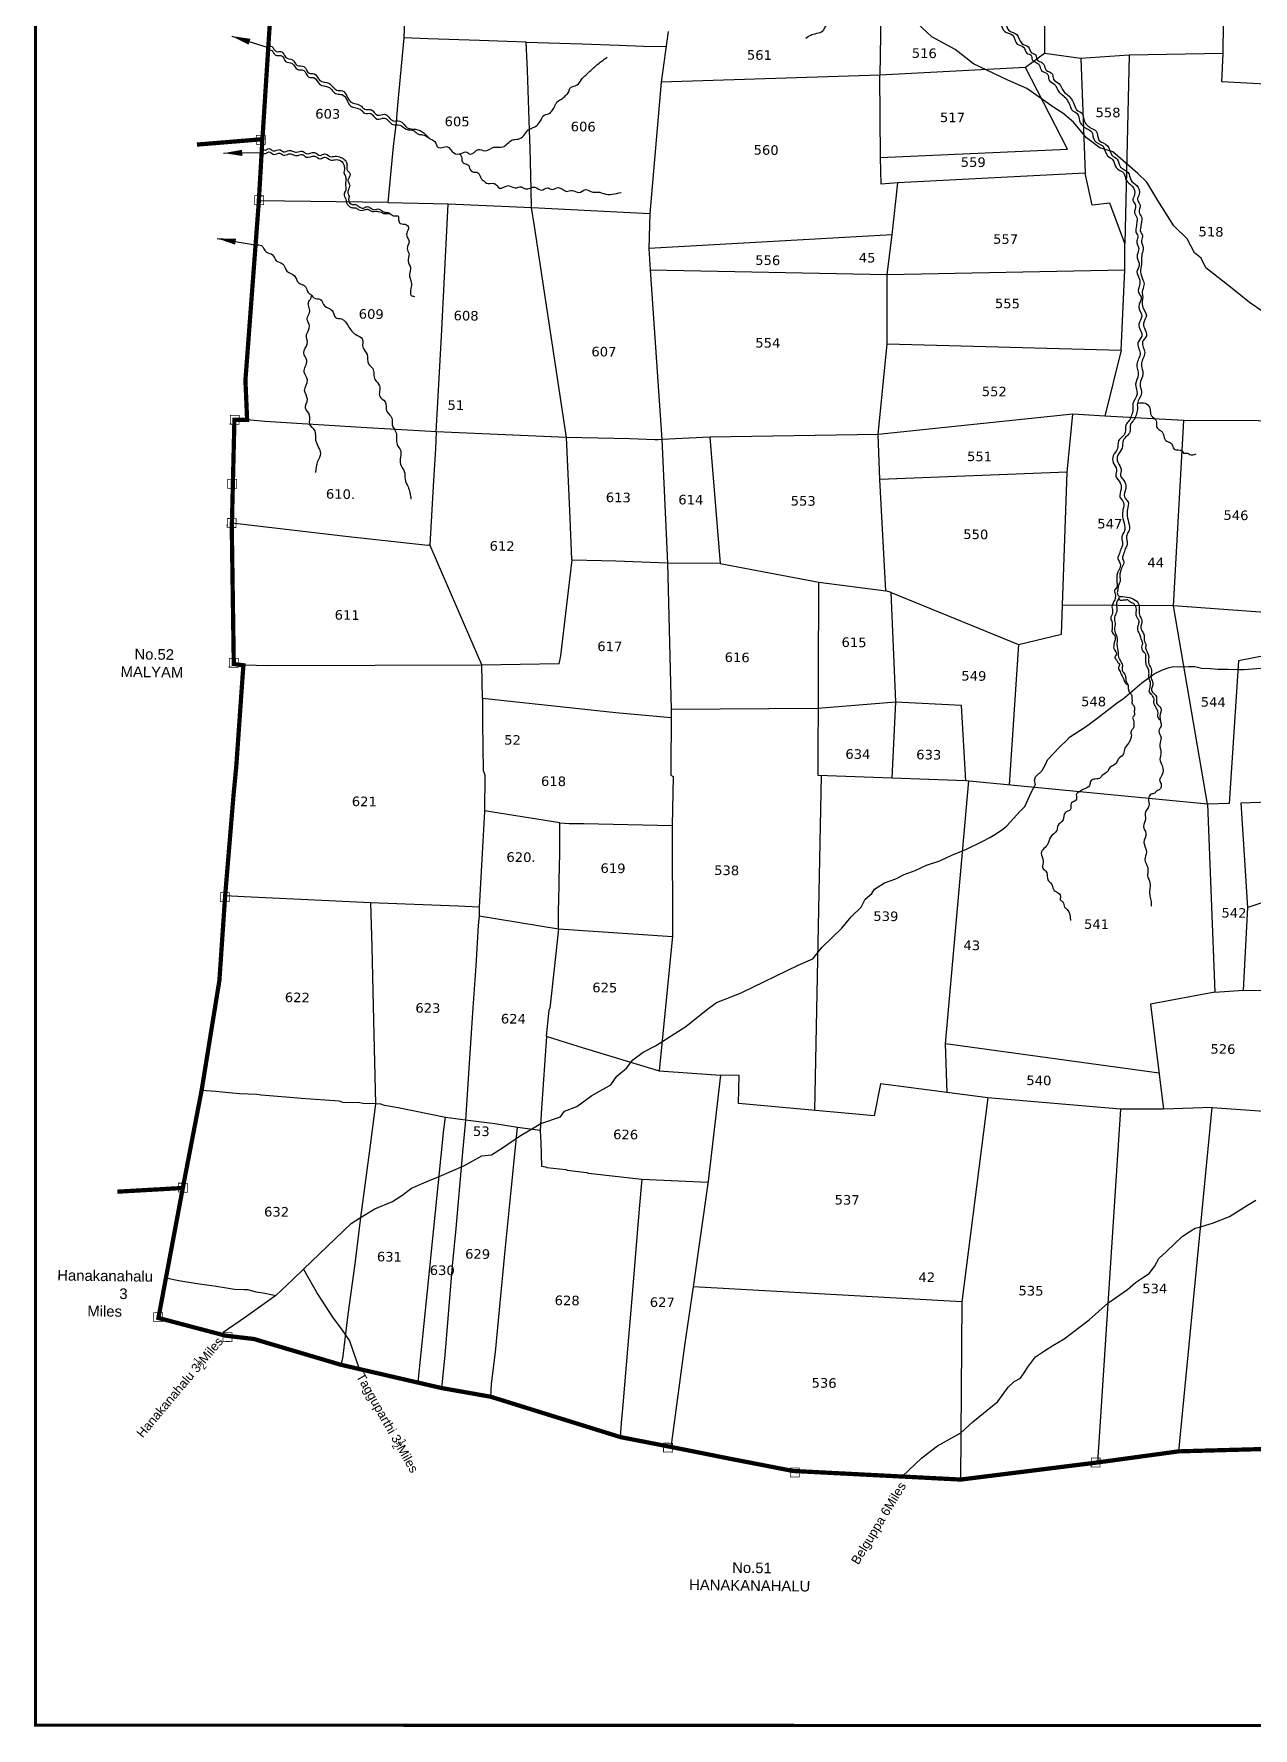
# Model space of a CAD drawing. Header units: inches. Extents: x 734614 to 745725, y 1633794 to 1639309.
# Drawn here: x 734614 to 736909, y 1633794 to 1636983 of the extents above; entities that cross this region are included whole.
import ezdxf
from ezdxf.enums import TextEntityAlignment as Align

# ---------------------------------------------------------------- set-up
doc = ezdxf.new("R2010")
doc.units = ezdxf.units.IN
doc.header["$MEASUREMENT"] = 0
doc.linetypes.add('ACAD_ISO02W100', pattern=[15, 12, -3])
for name, color, linetype in [('PLOT', 7, 'Continuous'), ('PLOT NO', 7, 'Continuous'), ('STRUCTURE', 5, 'Continuous'), ('TANKS-STREAM', 4, 'Continuous'), ('VILLAGE BOUNDRY', 5, 'Continuous'), ('VILLAGE STONES', 240, 'Continuous')]:
    doc.layers.add(name, color=color, linetype=linetype)
doc.styles.get("Standard").update_dxf_attribs({"font": 'verdana_0.ttf'})
doc.dimstyles.get("Standard").update_dxf_attribs({"dimtxt": 0.18, "dimasz": 35, "dimexe": 0.18, "dimexo": 0.0625, "dimgap": 0.09, "dimtad": 0, "dimtih": 1, "dimtoh": 1, "dimdec": 4, "dimzin": 0, "dimdsep": 46, "dimtxsty": 'Standard', "dimcen": 0.09, "dimadec": 0, "dimazin": 0, "dimtfac": 1, "dimtdec": 4, "dimtofl": 0, "dimtmove": 0, "dimatfit": 3, "dimfxl": 0, "dimtolj": 1, "dimtzin": 0, "dimarcsym": 0})

msp = doc.modelspace()

# ---------------------------------------------------------------- linework, layer by layer
at = {"layer": 'PLOT'}
for points in [[(737199.5, 1637369), (737167.3, 1636873.5), (737002.6, 1636884.4), (736850.2, 1636892.6), (736852.7, 1636946), (736675.5, 1636943.2), (736584.5, 1636936.5), (736516.2, 1636945.8), (736480.9, 1636919.5), (736206.4, 1636905.2), (735794.4, 1636892.2)], [(735314.2, 1637077.2), (735310.3, 1636975.4), (735298.4, 1636849), (735295.6, 1636817), (735290.3, 1636771.1), (735279.9, 1636665.4), (735037.2, 1636669)], [(736852.7, 1636946), (736853.9, 1637063.6), (736516.2, 1637050.5), (736516.2, 1636945.8)], [(736208.1, 1637017.3), (736206.4, 1636905.2)], [(735540.5, 1636967.3), (735504.5, 1636968.5), (735452.9, 1636970.5), (735356.2, 1636973.8), (735310.3, 1636975.4)], [(735550.5, 1636655.9), (735549.9, 1636690.7), (735548, 1636767.7), (735546.6, 1636801.6), (735543, 1636914.4), (735540.5, 1636967.3)], [(735540.5, 1636967.3), (735645.8, 1636964.5), (735715.5, 1636961.8), (735761.3, 1636960.1), (735803.7, 1636959.5)], [(735807.6, 1636987.3), (735794.4, 1636892.2), (735773, 1636644.7), (735771.7, 1636579), (735774.1, 1636538.7), (735796.1, 1636219.7), (735806.4, 1635986.9), (735813.6, 1635710.9), (735813.1, 1635587.6), (735817, 1635585.3), (735815.6, 1635492.7), (735816.2, 1635284.4), (735804.8, 1635170.3), (735791, 1635031.2), (735906.6, 1635022.7), (735882.9, 1634823.3), (735854.8, 1634624.4), (735838.5, 1634514.1), (735813.8, 1634331.2), (735812, 1634323.2)], [(736584.5, 1636936.5), (736592.7, 1636721.1)], [(736675.5, 1636943.2), (736667.3, 1636588.5)], [(735905.5, 1635986), (736091.7, 1635950.9), (736217.9, 1635934.4), (736206.1, 1636143.9), (736203.4, 1636228.9), (736220.3, 1636399.5), (736220.1, 1636530.3), (736229.3, 1636604.6), (736240.3, 1636702.6), (736208.9, 1636700), (736207.3, 1636750.1), (736206.4, 1636905.2)], [(736207.3, 1636750.1), (736559.4, 1636766), (736480.9, 1636919.5)], [(737167.3, 1636873.5), (737251.4, 1636872.3), (737595.8, 1636884.4), (737627.6, 1636881.5), (737625.8, 1636618.5), (737623.1, 1636326.8), (737521.7, 1636322.2), (737234.5, 1636311.2), (737232.5, 1636232.6), (737002.9, 1636241), (736919.3, 1636254.6), (736777.9, 1636255.3), (736630.1, 1636263.3), (736569.4, 1636267.3), (736203.4, 1636228.9), (735886.2, 1636224.1), (735796.1, 1636219.7)], [(736660.8, 1636387.9), (736667.9, 1636539.1), (736667.3, 1636588.5), (736639.1, 1636664.3), (736606.3, 1636660.6), (736592.7, 1636721.1), (736240.3, 1636702.6)], [(735279.9, 1636665.4), (735393.9, 1636662.8), (735551.4, 1636655.9), (735773, 1636644.7)], [(735371.2, 1636233.8), (735374.1, 1636289.3), (735381.1, 1636413.7), (735392.2, 1636637.1), (735393.9, 1636662.8)], [(735806.4, 1635986.9), (735709, 1635990.3), (735627.9, 1635992.6), (735626.7, 1635993.8), (735622.5, 1636085.7), (735616.5, 1636223.3), (735556.2, 1636621.2), (735550.5, 1636655.9)], [(736229.3, 1636604.6), (735771.7, 1636579)], [(735774.1, 1636538.7), (736220.1, 1636530.3)], [(736220.1, 1636530.3), (736667.9, 1636539.1)], [(736220.3, 1636399.5), (736660.8, 1636387.9), (736630.1, 1636263.3)], [(736991.6, 1635889.3), (736759.5, 1635906.6), (736550, 1635907.6), (736558.8, 1636157.8), (736569.4, 1636267.3)], [(735371.2, 1636233.8), (735369.6, 1636201.6), (735366, 1636142), (735359.1, 1636021), (735355.1, 1636019.8), (735205.7, 1636036.3), (734986.5, 1636061.8)], [(735796.1, 1636219.7), (735789.3, 1636219), (735783, 1636218.6), (735735.9, 1636220.8), (735616.5, 1636223.3), (735400.1, 1636232.7), (735371.8, 1636233.8), (735229.9, 1636242.2), (735048.7, 1636253.6), (735015.1, 1636256.4)], [(736823.2, 1635532.8), (736759.5, 1635906.6), (736778.4, 1636255.3)], [(737002.9, 1636241), (736991.6, 1635889.3), (736990.5, 1635824), (736881.4, 1635802.7), (736864.2, 1635534.4), (736823.2, 1635532.8), (736837.2, 1635178.8), (736890.8, 1635183), (737203.5, 1635178), (737225, 1635177.4), (737412.1, 1635177.2), (737411.6, 1635388.3), (737222, 1635405.1), (737113.8, 1635410.5), (736899, 1635338.6), (736886.4, 1635535.7), (737115.7, 1635543.6), (737107.7, 1635693.7), (737112, 1635835.5), (737131.5, 1635959.4), (737232.1, 1635966.9), (737238, 1635956.3), (737525, 1635970.2)], [(735886.2, 1636224.1), (735905.5, 1635986), (735806.4, 1635986.9)], [(736558.8, 1636157.8), (736206.1, 1636143.9)], [(735813.6, 1635695.2), (735709.1, 1635705.2), (735458.2, 1635731.6), (735457.1, 1635795), (735359.1, 1636021)], [(735602.9, 1635797.4), (735605.5, 1635812.5), (735627.3, 1635993.2)], [(736823.2, 1635532.8), (736368.3, 1635577.2), (736090.5, 1635587.2), (736091.7, 1635950.9)], [(736229.4, 1635582.2), (736236.5, 1635725.5), (736227.8, 1635931.6), (736217.9, 1635934.4)], [(736227.8, 1635931.6), (736467.2, 1635833.3), (736548.4, 1635852.7), (736550, 1635907.6)], [(736467.2, 1635833.3), (736449.9, 1635569.2)], [(735602.9, 1635797.4), (735456, 1635794.9), (735056.2, 1635793.4), (735008.2, 1635794.4)], [(735458.2, 1635731.6), (735458.3, 1635686.2), (735459.3, 1635596.4), (735462.8, 1635588.5), (735462, 1635519.2), (735458.8, 1635462.9), (735452.1, 1635338.9), (735451.9, 1635323), (735601.2, 1635298.3), (735816.2, 1635283.7)], [(736368.3, 1635577.2), (736360.4, 1635718.5), (736236.5, 1635724.7), (736089.3, 1635713), (735813.6, 1635710.9)], [(736096, 1635587), (736083.4, 1634956.6)], [(736333.4, 1634990), (736330.2, 1635082.1), (736374.2, 1635576.6)], [(735601.2, 1635298.3), (735601.3, 1635340.9), (735602.1, 1635343.9), (735602.6, 1635389.5), (735603.6, 1635440.9), (735603.6, 1635498.1), (735462, 1635520.4)], [(735603.6, 1635498.1), (735621.6, 1635496.9), (735649.3, 1635496.3), (735815.6, 1635492.7)], [(735247.5, 1635347.4), (735249.9, 1635264.3), (735253.3, 1635125.7), (735256.7, 1634968.6), (735232.7, 1634969.3), (735227.6, 1634970.6), (735195.1, 1634971.6), (735189, 1634973.7), (735116.9, 1634978.7), (735095.4, 1634980.9), (735041.7, 1634985.2), (735033.5, 1634986.3), (735001, 1634987.9), (734968.3, 1634990.8), (734956.4, 1634991.8), (734929.4, 1634994)], [(735452.1, 1635338.9), (735412.6, 1635341.2), (735247.5, 1635347.4), (735129.6, 1635352.8), (735009.6, 1635358.7), (734973.8, 1635360.5)], [(736890.8, 1635183), (736899, 1635338.6)], [(735451.9, 1635323), (735450.3, 1635304.3), (735445.9, 1635228.8), (735440.2, 1635149.9), (735433.6, 1635054.9), (735426.4, 1634938.4), (735420, 1634871.3), (735408.2, 1634734.2), (735401.2, 1634664.1), (735392.7, 1634564.8), (735387.2, 1634495.5), (735381.1, 1634433.9)], [(735601.2, 1635298.3), (735592.9, 1635223), (735585.3, 1635148.7), (735583.1, 1635145.2), (735577.9, 1635096.1), (735637.9, 1635077.2), (735791, 1635031.2)], [(736837.2, 1635178.8), (736715.8, 1635156.3), (736740.5, 1634959.1), (736659.5, 1634958.7), (736409.5, 1634979.9), (736207.3, 1635006.7), (736195.4, 1634946.2), (735940.3, 1634969.7), (735941.6, 1635022.1), (735906.6, 1635022.7)], [(735578.5, 1635095.9), (735569.6, 1634960.4), (735566.9, 1634918.6), (735524.3, 1634924.6), (735481.5, 1634931), (735426, 1634938.4), (735388.3, 1634943.2), (735299.3, 1634961.4), (735273.9, 1634965.6), (735266.9, 1634968), (735256.7, 1634968.6), (735247.4, 1634895.7), (735228.7, 1634754.8), (735217.8, 1634667.8), (735204.9, 1634572.1), (735194.4, 1634489.3), (735191.7, 1634477.7)], [(736732.1, 1635026.7), (736330.2, 1635082.1)], [(736409.5, 1634979.9), (736360.5, 1634596.3), (736358.4, 1634261.6)], [(736659.5, 1634958.7), (736616.2, 1634293.8)], [(736769, 1634314.7), (736832.3, 1634961.7), (736740.5, 1634959.1)], [(736832.3, 1634961.7), (736983.6, 1634951.1), (737071.4, 1634933.9), (737134, 1634920.6), (737132.2, 1634885.3), (737099.6, 1634327.7)], [(735337.1, 1634445.2), (735353.9, 1634610.8), (735385.4, 1634920.5), (735388.3, 1634943.2)], [(735473.7, 1634417.5), (735475.3, 1634442), (735482.5, 1634501.1), (735490.1, 1634581), (735500.7, 1634692.6), (735511.3, 1634799.2), (735524.3, 1634924.6)], [(735566.9, 1634918.6), (735567.9, 1634895.9), (735569.3, 1634851.6), (735577.1, 1634850.5), (735579.4, 1634849.1), (735615.3, 1634845.4), (735617.8, 1634844), (735654.3, 1634839.9), (735657.6, 1634838.5), (735758, 1634827), (735882.6, 1634821.6)], [(735758, 1634827), (735753.2, 1634771.4), (735745.9, 1634679.5), (735739.4, 1634602.6), (735731, 1634508), (735723.2, 1634408.9), (735719.5, 1634368.7), (735717.7, 1634341.6)], [(736360.5, 1634596.3), (735854.8, 1634624.4)]]:
    msp.add_lwpolyline(points, dxfattribs=at)
at = {"layer": 'PLOT NO', "color": 6}
for points in [[(736928, 1636459.7), (736902.1, 1636477.5), (736869.8, 1636504), (736819.8, 1636542.7), (736811.3, 1636560.5), (736798.9, 1636571), (736785, 1636597.3), (736760.1, 1636621.9), (736730, 1636669.6), (736708.8, 1636703.7), (736691.9, 1636720.1), (736645.2, 1636760.9), (736620.8, 1636768.6), (736595.5, 1636787.6), (736571, 1636817), (736550.7, 1636833.5), (736535.7, 1636843.4), (736483.4, 1636880.2), (736447.5, 1636896.1), (736382.5, 1636926.3), (736348.4, 1636953.4), (736304.5, 1636977.5), (736259.1, 1637019.2)], [(735211.2, 1634743.8), (735228.7, 1634754.8), (735255.3, 1634771.5), (735288.8, 1634785.1), (735306.1, 1634796.6), (735324.8, 1634810), (735356.8, 1634823.8), (735376.5, 1634832.2), (735423, 1634852.3), (735457.1, 1634871.3), (735475.4, 1634872.7), (735495.6, 1634886.1), (735528.1, 1634908.1), (735567.8, 1634931.7), (735604.9, 1634944.2), (735612.8, 1634954.9), (735635.9, 1634963.8), (735664.2, 1634984.7), (735685.3, 1634996.7), (735700.1, 1635004.8), (735711.1, 1635021.2), (735729.4, 1635036.1), (735741.3, 1635051.6), (735761, 1635066), (735783.7, 1635077.9), (735841, 1635114.6), (735879.5, 1635145.2), (735898.7, 1635159.8), (735926.4, 1635170.2), (735946.5, 1635178.6), (736052.5, 1635229.6), (736080.3, 1635241.9), (736097.6, 1635263.6), (736134.7, 1635299.5), (736152.3, 1635320.9), (736170.9, 1635338.8), (736179, 1635354.3), (736191, 1635364.7), (736196, 1635372.7), (736214.9, 1635384.6), (736236.6, 1635392.7), (736251.9, 1635400.9), (736272.8, 1635408.4), (736294.3, 1635418.2), (736319.1, 1635426.5), (736341.9, 1635437), (736369.7, 1635448), (736400.4, 1635463.4), (736413.7, 1635470.5), (736425.7, 1635477.6), (736438, 1635485.8), (736445.4, 1635492.2), (736451.5, 1635499.4), (736470.4, 1635519.7), (736479.2, 1635528.5), (736491.7, 1635555.9), (736499.2, 1635569.9), (736497.7, 1635577.8), (736499.4, 1635584.5), (736511.8, 1635596.2), (736518.1, 1635607.5), (736522.3, 1635616.6), (736544, 1635639.6), (736558.2, 1635653.7), (736563.7, 1635658.8), (736593.3, 1635678.8), (736614.9, 1635694.5), (736654, 1635724.2), (736664.3, 1635731.4), (736699.7, 1635761.7), (736723, 1635778.1), (736738.5, 1635785.8), (736751, 1635790.5), (736759.7, 1635792), (736769.7, 1635791.8), (736788.4, 1635792.1), (736799.7, 1635792), (736811.9, 1635789.1), (736828.9, 1635788.1), (736842.9, 1635786.8), (736861.9, 1635787.1), (736879.7, 1635786.6), (736891.9, 1635786.5), (736932.5, 1635789.7)], [(736248.2, 1634267.3), (736285.3, 1634302.8), (736314.8, 1634325.3), (736359, 1634349.8), (736381.6, 1634370.4), (736428.7, 1634408.7), (736447.9, 1634435.6), (736459.2, 1634445.9), (736471.1, 1634452.6), (736479.6, 1634464.4), (736484.6, 1634472.6), (736499.5, 1634492.6), (736516.3, 1634504.2), (736531.8, 1634513.8), (736553.5, 1634526.7), (736600.7, 1634562.2), (736635.7, 1634593.5), (736672.6, 1634619.4), (736688, 1634632.3), (736703, 1634642.3), (736713.3, 1634649.3), (736723.2, 1634662.9), (736731.7, 1634677.8), (736745.9, 1634691.1), (736775.7, 1634719.1), (736791.8, 1634729.6), (736800.2, 1634735), (736808.3, 1634736.8), (736819.8, 1634740.4), (736832.4, 1634744.2), (736864.5, 1634756.9), (736898.8, 1634778.1), (736914.1, 1634787.6)], [(735068.9, 1634608.1), (735101, 1634638.3), (735121.4, 1634657.6), (735211.2, 1634743.8)], [(734862.2, 1634641.2), (734886.7, 1634636.2), (734909.2, 1634632.8), (734929.7, 1634629.7), (734952.8, 1634626.2), (734976.1, 1634622.7), (734991.4, 1634619.7), (735008.8, 1634619.4), (735016.5, 1634619.3), (735031.2, 1634615), (735045.4, 1634612.8), (735063.8, 1634609.1), (735068.9, 1634608.1), (735011.8, 1634567.4), (734969.8, 1634538.4)], [(735121.4, 1634657.6), (735148.3, 1634609.8), (735175.9, 1634567.1), (735193.8, 1634542.6), (735207.9, 1634522.8), (735225.8, 1634469.8)]]:
    msp.add_lwpolyline(points, dxfattribs=at)
at = {"layer": 'STRUCTURE', "color": 5, "const_width": 5.82}
msp.add_lwpolyline([(734616.5, 1639305.7), (745691.2, 1639305.7), (745691.2, 1633796.6), (734616.5, 1633799.2)], close=True, dxfattribs=at)
at = {"layer": 'TANKS-STREAM'}
for points in [[(735480.7, 1638777.2), (735488.8, 1638781.8), (735500.2, 1638775.4), (735510.1, 1638780.2), (735523.6, 1638774.2), (735537.2, 1638778.3), (735552.3, 1638771.3), (735576.8, 1638777.2), (735591.3, 1638770.4), (735610, 1638774.5), (735632.9, 1638765.5), (735647, 1638769.4), (735663.5, 1638762.4), (735679.8, 1638763.8), (735695.6, 1638758.2), (735710.4, 1638760.5), (735735.3, 1638752.3), (735751.2, 1638752.3), (735768.7, 1638745.1), (735783.4, 1638746), (735802.2, 1638737.3), (735818.6, 1638738.2), (735839.4, 1638727.8), (735859.5, 1638728.6), (735871.3, 1638720.2), (735895.4, 1638717.7), (735906.6, 1638708.6), (735927.4, 1638708.7), (735945.9, 1638698.4), (735968, 1638701.2), (735989.6, 1638690.1), (736015.9, 1638690.5), (736028.9, 1638681.7), (736049.8, 1638685.8), (736074, 1638676), (736090.3, 1638679.9), (736111.8, 1638671), (736126.9, 1638678.3), (736151, 1638674.6), (736163.6, 1638682.3), (736174.2, 1638683.2), (736185.8, 1638679), (736209.5, 1638685), (736232.2, 1638681.3), (736248.7, 1638687.9), (736269.3, 1638685), (736273.6, 1638684.4), (736299.5, 1638691.2), (736318.2, 1638687.2), (736339.3, 1638690.2), (736360.2, 1638682.7), (736370.7, 1638685), (736386.4, 1638674.3), (736402.6, 1638673.6), (736420.2, 1638662.7), (736444.1, 1638660.5), (736462.5, 1638650.9), (736478.1, 1638652), (736488.7, 1638644.7), (736507.2, 1638644), (736519.3, 1638640.9), (736530.2, 1638641.5), (736541.9, 1638636.1), (736570, 1638637.9), (736584.2, 1638630.9), (736603.3, 1638633.5), (736617.6, 1638627.8), (736647.9, 1638631.2), (736659.4, 1638626.8), (736673.3, 1638632.7), (736685, 1638629.3), (736706.2, 1638636.4), (736725, 1638631.2), (736734.8, 1638634.6), (736752, 1638631), (736763.9, 1638623.1), (736778.1, 1638619.6), (736785.8, 1638612.9), (736795.4, 1638610.8), (736812.1, 1638600.5), (736828.9, 1638594.9), (736844.9, 1638588.7), (736858.1, 1638590.5), (736870.1, 1638582.9), (736879.4, 1638584.1), (736895.4, 1638577.6), (736904.2, 1638579.3), (736917.7, 1638568.1), (736930.1, 1638565.9), (736938.2, 1638559.7), (736942.3, 1638555.8), (736951.1, 1638557.2), (736962.9, 1638548.6), (736972.3, 1638542.7), (736976.9, 1638543.3), (736988.4, 1638534.8), (736999.3, 1638534.2), (737012.3, 1638527.3), (737022.3, 1638523.2), (737040.6, 1638526.9), (737053, 1638522.1), (737065.8, 1638528.5), (737084.3, 1638527.1), (737100.8, 1638534), (737114.3, 1638531.9), (737130.8, 1638538.3), (737140.9, 1638535.8), (737147.4, 1638534.3), (737160.3, 1638541), (737179.8, 1638538.7), (737195.7, 1638542.4), (737208.7, 1638537.4), (737216.5, 1638538.3), (737229.8, 1638532.3), (737240.9, 1638531.5), (737250.2, 1638526.7), (737258.5, 1638527.9), (737271.6, 1638523.2), (737288.2, 1638521.6), (737299.3, 1638516.3), (737313.6, 1638519.4), (737327.9, 1638512.1), (737348.1, 1638515.7), (737359.8, 1638510.2), (737375.6, 1638512.6), (737390.8, 1638508.2), (737402.9, 1638510.1), (737413.1, 1638504.1), (737426, 1638506.2), (737435.7, 1638499), (737450.9, 1638497.5), (737462.1, 1638488.5), (737476.8, 1638487.8), (737484.9, 1638481.8), (737493.3, 1638480.8), (737504.3, 1638483.6), (737516.6, 1638481.4), (737536.1, 1638480.3), (737546.4, 1638482.2), (737563.6, 1638476.9), (737574.9, 1638481.6), (737591.8, 1638477.8), (737603.1, 1638476.7), (737609.9, 1638477.9), (737623.2, 1638474), (737636.6, 1638475.5), (737646.8, 1638471.7), (737657.1, 1638471.9), (737666.7, 1638467.1), (737692.1, 1638449.8), (737695.9, 1638448.8), (737700.8, 1638440.8), (737711.4, 1638439), (737717.7, 1638431.4), (737725.8, 1638429.4), (737736.1, 1638418.8), (737746.5, 1638417.2), (737756.7, 1638407.9), (737772.6, 1638404.6), (737780.3, 1638394.3), (737793.8, 1638390.3), (737801.6, 1638380.4), (737813, 1638379.3), (737824.5, 1638365.6), (737834.1, 1638363.6), (737844.1, 1638350), (737852.7, 1638347.4), (737864.8, 1638337.2), (737874.9, 1638333.8), (737886.7, 1638325.3), (737901.8, 1638323), (737905.9, 1638318.1), (737918.1, 1638317), (737922.2, 1638312.6), (737932, 1638310.7), (737937.3, 1638303.3), (737949.4, 1638302.8), (737957.5, 1638292.6), (737969.3, 1638291.9), (737979.4, 1638284.8), (737991.5, 1638280), (738000.6, 1638271.7), (738018, 1638268.4), (738026.1, 1638260.3), (738025.8, 1638256.6), (738032.5, 1638252.5), (738035.2, 1638235.5), (738045.3, 1638225.8), (738045.4, 1638215), (738055.8, 1638206.2), (738057.6, 1638192), (738065, 1638181.3), (738071.5, 1638169.3), (738084.1, 1638161), (738089.7, 1638148.4), (738098.9, 1638138.9), (738104.4, 1638121.6), (738110.2, 1638115.5), (738111, 1638101), (738114.6, 1638082.4), (738112.8, 1638071), (738118.2, 1638058.7), (738116, 1638047.2), (738123.6, 1638035.8), (738124.8, 1638022.6), (738134.7, 1638010.3), (738138.7, 1637995.2), (738143.7, 1637992.1), (738148, 1637975.2), (738159.7, 1637961.2), (738164.2, 1637941.8), (738174.9, 1637935.9), (738179.5, 1637920.7), (738190.1, 1637913.5), (738198.5, 1637898.1), (738212.1, 1637893.5), (738224.4, 1637879.5), (738230.3, 1637871.2), (738234.7, 1637865.1), (738235.3, 1637854), (738244.7, 1637839.6), (738245.2, 1637827.5), (738242.2, 1637816.9), (738248.7, 1637803.8), (738244.3, 1637791), (738249.8, 1637769.8), (738246.6, 1637753.2), (738250.2, 1637733.3), (738244.7, 1637713.3), (738248.4, 1637697.8), (738243.7, 1637675.9), (738247.7, 1637662.8), (738246.6, 1637649.7), (738252.5, 1637639.5), (738253.6, 1637628.9), (738262.3, 1637619.6), (738262.8, 1637610.3), (738262.1, 1637601.7), (738269.1, 1637589.5), (738269.8, 1637576.3), (738267.7, 1637569.7), (738277.2, 1637548.9), (738274.4, 1637535.6), (738277.8, 1637522.5), (738267.4, 1637505.2), (738265.5, 1637492.3), (738253.5, 1637479.3), (738248, 1637463), (738236, 1637451.3), (738229.6, 1637435), (738216.8, 1637425.4), (738215, 1637406), (738203.1, 1637393.6), (738201.4, 1637374), (738197.6, 1637365.1), (738199.1, 1637354.6), (738208.2, 1637338.5), (738205.5, 1637321.5), (738214.6, 1637308.8), (738217.3, 1637296.1), (738219.3, 1637284.9), (738228.8, 1637273.4), (738231.6, 1637259.9), (738242.8, 1637239.6), (738241.8, 1637218.6), (738244.1, 1637205.9), (738241.7, 1637195.6), (738238.8, 1637180.2), (738231.9, 1637169.4), (738230.3, 1637148.4), (738218, 1637131.4), (738219.9, 1637114), (738210.6, 1637102.1), (738211, 1637085.2), (738205.5, 1637073.6), (738208.8, 1637059.5), (738198.9, 1637041.7), (738202.7, 1637022.6), (738196.5, 1637011.4), (738200.4, 1636996.8), (738201.6, 1636979.5), (738207.1, 1636967.3), (738204.9, 1636946.1), (738212.6, 1636931), (738211.6, 1636912.2), (738219, 1636897.6), (738220.9, 1636883.6), (738218.3, 1636873.8), (738223.3, 1636860.5)], [(736217.2, 1638013.3), (736216.8, 1638005.6), (736216.4, 1637998.6), (736222.5, 1637989.5), (736221.3, 1637979), (736225.5, 1637964.3), (736222.5, 1637948.8), (736226.8, 1637936.9), (736224.9, 1637911.2), (736228.5, 1637901.3), (736225.1, 1637886.9), (736226.7, 1637872.8), (736227.1, 1637857), (736233.2, 1637839.5), (736231.9, 1637827.4), (736237, 1637817.8), (736237.2, 1637798.1), (736244, 1637788.1), (736242.1, 1637772.9), (736251.9, 1637743.6), (736250.5, 1637727.9), (736258.1, 1637710.8), (736248.3, 1637692.7), (736248, 1637678.2), (736239.9, 1637664.5), (736240, 1637644), (736234.6, 1637633.5), (736236.8, 1637617.2), (736228.2, 1637597), (736231.2, 1637584), (736224.8, 1637568.5), (736226.4, 1637557.2), (736220.9, 1637544.2), (736222.9, 1637531.2), (736217.6, 1637515.6), (736220.6, 1637500.2), (736217.2, 1637486), (736219.8, 1637468.7), (736216.4, 1637453.9), (736219.6, 1637441.2), (736215.6, 1637425.2), (736219, 1637414.1), (736219.1, 1637400.4), (736225.5, 1637390.2), (736223.4, 1637371.8), (736228.4, 1637364.7), (736226.3, 1637346.6), (736227.7, 1637337.2), (736233.3, 1637326.7), (736232.5, 1637310.7), (736240, 1637298.8), (736243.5, 1637275.2), (736254.1, 1637264.6), (736257.4, 1637245.8), (736267.9, 1637233), (736270.5, 1637215.6), (736279.9, 1637200.7), (736281.7, 1637187.3), (736291.6, 1637171), (736293, 1637162.5), (736301.5, 1637153.8), (736306, 1637140), (736317.4, 1637130.5), (736322.7, 1637114.3), (736336.1, 1637102.4), (736341, 1637091.3), (736354.5, 1637084.4), (736362.4, 1637070.2), (736376, 1637064.3), (736382.3, 1637051), (736395, 1637046.3), (736401.3, 1637033.2), (736411.9, 1637026.6), (736417.9, 1637014.5), (736432.4, 1637003.7), (736441.4, 1636987.4), (736455.7, 1636981.1), (736465.2, 1636963.8), (736477.1, 1636957.9), (736483.2, 1636946.6), (736491.2, 1636942.7), (736493.1, 1636934.4), (736500.8, 1636929.1), (736506.5, 1636924.5), (736510.8, 1636914), (736522.4, 1636906.8), (736524.6, 1636896.8), (736534.8, 1636888.4), (736543.8, 1636873.5), (736552, 1636866.6), (736564.9, 1636846.1), (736568.3, 1636839.2), (736578, 1636833), (736582.2, 1636819.6), (736595.6, 1636804.8), (736604.8, 1636799), (736610.3, 1636782.1), (736626.5, 1636771.5), (736635, 1636753.4), (736644.6, 1636746.4), (736651, 1636731.2), (736665.5, 1636720.9), (736670.1, 1636707.4), (736681.6, 1636696.4), (736686, 1636680.4), (736682.7, 1636670.2), (736687.8, 1636659.4), (736685.9, 1636646.3), (736690.7, 1636636.1), (736690.1, 1636627.4), (736688.6, 1636615.8), (736688.1, 1636610.6), (736692.2, 1636602.5), (736690.1, 1636593.2), (736693.7, 1636579.2), (736691.1, 1636567.1), (736690.9, 1636561.2), (736694.8, 1636547.8), (736690.3, 1636535), (736694.7, 1636522.6), (736695.4, 1636510.2), (736693.3, 1636496.4), (736698.1, 1636487.8), (736693.7, 1636469.3), (736699.5, 1636451.6), (736694.1, 1636436.6), (736699.5, 1636413.8), (736692.2, 1636401.8), (736696.4, 1636382.1), (736690.1, 1636360.8), (736693, 1636341.5), (736687.8, 1636323.7), (736690.6, 1636305.6), (736682.8, 1636286.4), (736682.7, 1636275.2), (736680.2, 1636264.6), (736675.2, 1636254.4), (736669.5, 1636246.7), (736668.5, 1636232.8), (736655.9, 1636216.7), (736653.7, 1636202.4), (736645.7, 1636188.9), (736645.8, 1636175.7), (736652, 1636162.5), (736650.9, 1636150.6), (736659, 1636137.8), (736660.6, 1636126), (736658.4, 1636110.7), (736665, 1636100.8), (736664.1, 1636087.6), (736663.4, 1636074.8), (736667.1, 1636057.7), (736667.2, 1636047.9), (736663.1, 1636039.7), (736662.1, 1636033.2), (736663.1, 1636026.4), (736663.3, 1636020.6), (736659.8, 1636012.5), (736656.5, 1636002.2), (736654.5, 1635995.7), (736657.8, 1635988.3), (736658.4, 1635977.2), (736653.4, 1635966.8), (736652.8, 1635963.2), (736652.4, 1635954.5), (736653.2, 1635945.9), (736653.1, 1635942.3), (736648.2, 1635935.7), (736649.3, 1635929.4), (736649.9, 1635924.3), (736647.7, 1635915.7), (736643.6, 1635907.2), (736644.4, 1635896.6), (736642.7, 1635887.6), (736641, 1635882.3), (736643.6, 1635876.2), (736643.5, 1635870.9), (736643.6, 1635863.3), (736643.7, 1635857), (736648.5, 1635850.2), (736647.1, 1635834.2), (736648, 1635823.2), (736651.8, 1635816.8), (736649.4, 1635810.6), (736649, 1635808.3), (736652.2, 1635804.6), (736654.4, 1635799.7), (736657.4, 1635796.2), (736655.7, 1635790.5), (736658.7, 1635782.9), (736660.6, 1635778), (736664.4, 1635771.2), (736667.4, 1635763.3), (736670.2, 1635759.7), (736671.6, 1635759.1), (736673.3, 1635757.4), (736673.9, 1635754.6), (736673.9, 1635750.9), (736675, 1635746.9), (736675.4, 1635745.3), (736677.6, 1635742.8), (736679.5, 1635739.7), (736680.5, 1635737.3), (736680.9, 1635734.7), (736680.7, 1635732.1), (736681.2, 1635726.4), (736680.6, 1635724.8), (736681.9, 1635721.5), (736685.1, 1635716.7), (736686, 1635712.9), (736685.4, 1635706.4), (736685.3, 1635700.1), (736682.2, 1635695.6), (736683.1, 1635692.8), (736684.3, 1635687.8), (736684.5, 1635683.1), (736684.4, 1635678.8), (736683.5, 1635675.6), (736680.9, 1635672.7), (736678.7, 1635668.4), (736679.7, 1635664.6), (736678.7, 1635656.5), (736676.6, 1635650.9), (736672.1, 1635644.7), (736667, 1635635.8), (736664.3, 1635626.2), (736655.3, 1635617.8), (736651.3, 1635610), (736641.4, 1635603.3), (736638, 1635600.1), (736636, 1635595.9), (736624.5, 1635586.2), (736620.1, 1635581.6), (736609, 1635579.9), (736603.1, 1635575.8), (736601.2, 1635568.3), (736588.5, 1635560.5), (736580.9, 1635555.7), (736576.5, 1635552.1), (736576.8, 1635543.8), (736572.9, 1635538.5), (736566.3, 1635534.2), (736565.1, 1635523.2), (736555, 1635516.7), (736551.2, 1635503.5), (736541.3, 1635492.4), (736539.4, 1635483.7), (736527.4, 1635470.6), (736522.9, 1635458.5), (736510.1, 1635440.5), (736514.1, 1635426), (736512.4, 1635414.2), (736520.5, 1635403.8), (736522.5, 1635390.8), (736530.1, 1635381.9), (736534.8, 1635370.3), (736543, 1635365.6), (736546.3, 1635357.5), (736546.1, 1635353), (736550.7, 1635349), (736554.2, 1635339.4), (736558.9, 1635334.9), (736565.2, 1635313.7)], [(736067.2, 1636974.9), (736078, 1636981.6), (736100.9, 1636990.9), (736104.8, 1636998), (736113.5, 1637001.7), (736122.1, 1637010.9), (736133.9, 1637014.1), (736141.3, 1637025), (736152.1, 1637029.9), (736157.9, 1637043.5), (736165.9, 1637051.2), (736167.3, 1637062), (736177.2, 1637070.4), (736180.6, 1637081.3), (736188.1, 1637086.5), (736191, 1637092.7), (736199, 1637094.8), (736202.2, 1637100), (736211.4, 1637102.8), (736217.6, 1637112.8), (736230.5, 1637117.5), (736235.1, 1637128.4), (736249.3, 1637134.7), (736253.4, 1637145.7), (736263.3, 1637154.8), (736264.2, 1637165), (736274.4, 1637172.6), (736273.5, 1637181.5), (736281.5, 1637188.2)], [(735057.1, 1636959.8), (735062, 1636959.2), (735065.9, 1636953.5), (735071.2, 1636949.5), (735076.9, 1636949.8), (735082.9, 1636947), (735087.9, 1636938.5), (735100.5, 1636934.3), (735109.6, 1636923.6), (735122.1, 1636921.4), (735131.9, 1636909), (735141.1, 1636908.1), (735152.2, 1636895.3), (735169, 1636890.1), (735184.2, 1636877.2), (735194.5, 1636875.9), (735210, 1636855.1), (735230.3, 1636846.8), (735236.4, 1636841.2), (735248.2, 1636840.4), (735260.3, 1636829.8), (735274, 1636831.8), (735290.2, 1636819.4), (735302.8, 1636818.8), (735316.7, 1636806), (735331.9, 1636803.6), (735348.4, 1636795.9), (735358.6, 1636786.2), (735360.3, 1636784.8)], [(735056.7, 1636952.5), (735061.7, 1636951.9), (735065.5, 1636946.2), (735070.8, 1636942.2), (735076.5, 1636942.5), (735082.5, 1636939.7), (735087.5, 1636931.2), (735100.1, 1636927), (735109.2, 1636916.3), (735121.7, 1636914.1), (735131.5, 1636901.6), (735140.7, 1636900.8), (735151.9, 1636888), (735168.6, 1636882.8), (735183.8, 1636869.9), (735194.1, 1636868.6), (735209.7, 1636847.8), (735229.9, 1636839.4), (735236, 1636833.9), (735247.8, 1636833.1), (735259.9, 1636822.5), (735273.6, 1636824.5), (735289.8, 1636812.1), (735302.4, 1636811.4), (735314.3, 1636803.6), (735329.5, 1636800.4), (735337.5, 1636794.2), (735344.9, 1636793.2), (735358.3, 1636786.5)], [(735360.3, 1636784.8), (735368.5, 1636780.1), (735374.8, 1636769.1), (735391.4, 1636770.7), (735404.2, 1636758.8), (735418.1, 1636758), (735428.8, 1636760.3), (735434.6, 1636756.7), (735450.5, 1636765.2), (735462.3, 1636763), (735479.4, 1636769.6), (735496.4, 1636770.1), (735514.6, 1636783.4), (735525.3, 1636785.1), (735536, 1636791.7), (735543.8, 1636801.7), (735553.4, 1636806.6), (735557.9, 1636808.7), (735566.1, 1636817.5), (735570.4, 1636825.3), (735571.9, 1636828.2), (735584, 1636833.3), (735591.1, 1636841), (735596, 1636850.6), (735599.1, 1636855.2), (735607.9, 1636860.7), (735614.8, 1636867), (735620.8, 1636874.2), (735622.6, 1636880.1), (735636.2, 1636886.8), (735644.4, 1636897), (735650.7, 1636903.8), (735665.8, 1636917.8), (735681.8, 1636931.1), (735693.1, 1636939.3)], [(735044.9, 1636765.3), (735049.5, 1636764.3), (735055.9, 1636767.2), (735064.9, 1636762.6), (735076.8, 1636765.1), (735083.4, 1636761.1), (735093.7, 1636763.4), (735100.6, 1636762.4), (735108.3, 1636760.2), (735118.9, 1636762.5), (735126.1, 1636757.6), (735142.2, 1636759.4), (735152.4, 1636754.3), (735161.5, 1636757.3), (735171.1, 1636752.3), (735180.8, 1636752.5), (735191.7, 1636750.6), (735199.6, 1636745), (735203, 1636738.6), (735202.7, 1636730.4), (735203.2, 1636726.8), (735207, 1636722.9), (735209, 1636717.2), (735206.5, 1636711.5), (735204.9, 1636706.7), (735208.2, 1636698.5), (735205.1, 1636687.8), (735205.2, 1636681.6), (735207.1, 1636677.7), (735206.1, 1636671.5), (735212.9, 1636661.6), (735219.4, 1636661.8), (735225.2, 1636658.2), (735234, 1636655.2), (735239.8, 1636657.7), (735247.8, 1636655.1), (735253.2, 1636652), (735258.4, 1636653.2), (735263.7, 1636653.2), (735268.1, 1636650.4), (735273.7, 1636647.5), (735278, 1636646.9), (735283.3, 1636645.5), (735286, 1636643.3), (735292.4, 1636640.4), (735299.4, 1636640.3), (735300.3, 1636633.2), (735303.4, 1636626.1), (735315.3, 1636623.8), (735318.7, 1636616), (735314.9, 1636605.7), (735320.1, 1636592.4), (735316.4, 1636579.3), (735319.9, 1636568.9), (735318.1, 1636555), (735322.8, 1636542.8), (735320.9, 1636530.8), (735324, 1636514.7), (735323.6, 1636503.7), (735324.2, 1636490.6), (735330.1, 1636488.7)], [(735415.2, 1636757.1), (735418.8, 1636751.4), (735420.4, 1636741.9), (735426.2, 1636738.1), (735430.9, 1636736.8), (735435.1, 1636727.7), (735442.1, 1636722.8), (735447.3, 1636722.7), (735453.8, 1636715.1), (735456.7, 1636709.2), (735462.2, 1636705), (735465.6, 1636702.1), (735480.6, 1636701.5), (735490.4, 1636692.6), (735507.2, 1636697.3), (735520, 1636693), (735530.9, 1636695.3), (735539.2, 1636691), (735556.9, 1636694.6), (735568.7, 1636689), (735581, 1636693), (735589.6, 1636690), (735600.9, 1636693.8), (735616.4, 1636686.5), (735627, 1636688.4), (735639.9, 1636684.3), (735651.9, 1636689.9), (735665.9, 1636685.2), (735676.5, 1636685.3), (735686.8, 1636682.3), (735719.2, 1636684.6)], [(735031, 1636585.3), (735042.2, 1636584.4), (735051.6, 1636572), (735063, 1636567.2), (735069.7, 1636556), (735081.5, 1636550.3), (735090.1, 1636536.3), (735104.2, 1636527.4), (735111.6, 1636514.9), (735125.5, 1636506.5), (735129.9, 1636495.9), (735135.7, 1636491.8), (735141, 1636485.9), (735153.1, 1636483.2), (735161.1, 1636470.7), (735175.3, 1636462.3), (735181.8, 1636449), (735193.1, 1636446.4), (735205.2, 1636433.2), (735219.7, 1636417.1), (735231.8, 1636409), (735233.1, 1636393.1), (735241, 1636379.3), (735243.6, 1636361.9), (735251.6, 1636352.8), (735255.7, 1636332.2), (735264.4, 1636320.6), (735264.9, 1636300.7), (735274.7, 1636290.6), (735278.3, 1636272.1), (735287.3, 1636259.9), (735288.3, 1636247.2), (735295.8, 1636232.3), (735297.5, 1636209.9), (735303.7, 1636199.3), (735303.7, 1636173.3), (735311, 1636159.4), (735312.4, 1636144.5), (735318.1, 1636130.4), (735323.6, 1636107.3)], [(735144.3, 1636157.6), (735148.4, 1636178.7), (735153.6, 1636193.4), (735144.6, 1636217.3), (735142.9, 1636235.6), (735133.1, 1636248.3), (735132.8, 1636265.3), (735125, 1636278.3), (735128.6, 1636295.2), (735123.4, 1636311.8), (735128.5, 1636331.6), (735122.4, 1636346.5), (735127.5, 1636368.2), (735121.9, 1636382.7), (735128.4, 1636399.8), (735127.2, 1636416.9), (735132.5, 1636433.1), (735127.9, 1636446.6), (735133.1, 1636462), (735130.4, 1636472.2), (735132.6, 1636481.3), (735135.8, 1636486.3), (735136.4, 1636491)], [(736693.6, 1636287.8), (736702.6, 1636288.4), (736713, 1636282.3), (736715.6, 1636273.5), (736716.6, 1636266.3), (736724.3, 1636258.2), (736726.1, 1636256), (736727.4, 1636243.5), (736733.7, 1636237), (736738, 1636233.6), (736741.5, 1636223.2), (736746.7, 1636216.1), (736755.5, 1636211.8), (736760.3, 1636201.4), (736775.3, 1636197.7), (736778.3, 1636193.9), (736785.8, 1636193.8), (736790.1, 1636191.2), (736801.6, 1636192.5)], [(736734.4, 1635691.3), (736730, 1635696.9), (736730, 1635707.5), (736727.7, 1635712.7), (736724.6, 1635718.1), (736722.3, 1635726.8), (736722.9, 1635730.7), (736720.7, 1635735.3), (736716.8, 1635741), (736714, 1635743.6), (736714.2, 1635748.2), (736715, 1635752.8), (736715.7, 1635758.1), (736716.1, 1635763.3), (736713.9, 1635767.3), (736713.6, 1635770), (736712.6, 1635773.7), (736713.1, 1635777.2), (736713.1, 1635780.3), (736712.5, 1635785.2), (736711.2, 1635789.3), (736709, 1635792.6), (736707.5, 1635797.6), (736707, 1635805.2), (736707.2, 1635810.2), (736707.1, 1635815.1), (736703.5, 1635819.3), (736701.1, 1635823), (736700, 1635825.6), (736700.4, 1635831), (736701.3, 1635835.7), (736700.2, 1635839.8), (736698.4, 1635844.5), (736695.8, 1635852.5), (736692.2, 1635861.1), (736692.3, 1635868.1), (736694.2, 1635873.5), (736694.5, 1635877.2), (736689.6, 1635886.8), (736689.2, 1635894.6), (736688.2, 1635905.1), (736684.4, 1635910.1), (736680.3, 1635912.1), (736676.2, 1635914.7), (736673.3, 1635917.9), (736669.6, 1635916.9), (736664.3, 1635916.8), (736661.2, 1635916.2), (736658.3, 1635917.5), (736656.1, 1635921.4)], [(736656.3, 1635924), (736663.4, 1635923.8), (736680.4, 1635920.6), (736692.2, 1635912.3), (736694.7, 1635898.1), (736695, 1635889.6), (736699.5, 1635878.4), (736697.9, 1635864.9), (736701.5, 1635856.7), (736704.1, 1635849.5), (736704.7, 1635839.2), (736706.9, 1635834.1), (736706.8, 1635826.8), (736711.8, 1635814.7), (736713, 1635796.8), (736717.9, 1635785.5), (736717.1, 1635769.9), (736720.4, 1635761.1), (736717.8, 1635746.9), (736727, 1635735.2), (736727.5, 1635722.9), (736735.4, 1635713.9), (736733.4, 1635698), (736735.8, 1635680.1), (736731.9, 1635670.3), (736735.7, 1635658.3), (736733.3, 1635645.2), (736735.6, 1635631.4), (736733.8, 1635617.3), (736737.9, 1635605.6), (736737.4, 1635587.4), (736733, 1635578.4), (736735.7, 1635571.1), (736736, 1635567.2), (736733.6, 1635561.1), (736727.3, 1635557.6), (736723.7, 1635553.6), (736717.4, 1635551.7), (736712.1, 1635543.7), (736713, 1635529.6), (736705.8, 1635516.1), (736706.6, 1635505.8), (736702.8, 1635491.1), (736707.1, 1635478.4), (736703.6, 1635461), (736708.2, 1635442.7), (736705.3, 1635428.6), (736710.6, 1635413.6), (736711, 1635395.7), (736714.1, 1635387.9), (736714.4, 1635362.1), (736716.8, 1635352.2), (736717.4, 1635341.1)]]:
    msp.add_spline(points, degree=3, dxfattribs=at)
for points, knots in [([(736276.8, 1637233.6), (736278.9, 1637228.6), (736275.5, 1637215), (736291.2, 1637204.1), (736287.7, 1637185.4), (736301.7, 1637176.3), (736299.9, 1637161.3), (736313.5, 1637155.9), (736311.3, 1637138.7), (736330.1, 1637133.3), (736327.5, 1637112.3), (736346.5, 1637107.1), (736347.4, 1637088.9), (736366.8, 1637088.6), (736367.2, 1637067.8), (736388.1, 1637069), (736387.2, 1637048.5), (736407.3, 1637050.7), (736406.6, 1637031.9), (736423.3, 1637029.7), (736424.5, 1637011.7), (736444.5, 1637007.7), (736445.9, 1636985.4), (736469.1, 1636985.3), (736468.7, 1636962.4), (736488.4, 1636961.8), (736488.4, 1636946), (736502.1, 1636945.6), (736499.8, 1636933.6), (736509.2, 1636930.8), (736517, 1636925.2), (736517, 1636912.1), (736533.7, 1636911), (736531, 1636895.1), (736547, 1636890.3), (736549.5, 1636874.9), (736565.1, 1636865.6), (736571.9, 1636852.7), (736576.4, 1636838.1), (736589.8, 1636835.4), (736589.2, 1636817.3), (736600.7, 1636806.3), (736617.5, 1636800.6), (736614.5, 1636778.9), (736639.8, 1636776.1), (736638.8, 1636753.8), (736656.9, 1636748.4), (736656, 1636728.8), (736677.1, 1636725.5), (736676.3, 1636706), (736692.1, 1636699), (736697.6, 1636683), (736688.2, 1636670.6), (736700.2, 1636660.4), (736691, 1636647.4), (736701.1, 1636638.2), (736698.2, 1636627.2), (736697.8, 1636619), (736695.7, 1636610.1), (736703.4, 1636603.6), (736695.8, 1636592.4), (736705.1, 1636580.9), (736699.6, 1636570.3), (736698.9, 1636559.5), (736699.6, 1636548.8), (736695.5, 1636536.1), (736702.3, 1636518.8), (736705.2, 1636510.7), (736698.8, 1636498.2), (736703, 1636485.6), (736696.3, 1636470.1), (736713.4, 1636453.4), (736696.4, 1636435.6), (736715, 1636416.8), (736695.2, 1636401.7), (736710.9, 1636381.9), (736693.8, 1636363), (736705.8, 1636342.5), (736692.3, 1636325.1), (736703.9, 1636305.2), (736689.3, 1636290.9), (736692.2, 1636276.1), (736689, 1636265.3), (736685, 1636255.4), (736675.3, 1636247.3), (736681, 1636230), (736661.2, 1636221.1), (736664.9, 1636202), (736652.6, 1636191.6), (736652.8, 1636175.5), (736663.4, 1636165), (736656.4, 1636149.8), (736669.1, 1636140.5), (736670.5, 1636125.8), (736663.2, 1636112), (736676.5, 1636102.1), (736672.2, 1636088.5), (736671.2, 1636074.1), (736675.7, 1636061.5), (736677.1, 1636048.7), (736671.4, 1636041.8), (736670.3, 1636034), (736671.9, 1636027.8), (736672.5, 1636020.4), (736667.4, 1636013), (736666.1, 1636004.5), (736661.6, 1635996.1), (736667.9, 1635988.7), (736662.3, 1635979.6), (736659.3, 1635972), (736657.6, 1635962.5), (736659.6, 1635955.4), (736658.3, 1635950.7), (736654.6, 1635943), (736654.9, 1635937.8), (736652.5, 1635929.4), (736655.5, 1635926), (736656.2, 1635924.2), (736656.3, 1635924)], [1632.397204, 1632.397204, 1632.397204, 1632.397204, 1666.375131, 1701.219771, 1728.015218, 1765.862237, 1782.845743, 1807.03391, 1835.814149, 1865.354395, 1899.113324, 1934.646426, 1958.751616, 1988.696532, 2020.767573, 2050.231824, 2079.276752, 2106.221154, 2135.045532, 2159.786089, 2186.520375, 2222.458591, 2259.203909, 2290.300881, 2329.298773, 2355.640089, 2380.968747, 2398.696675, 2415.400471, 2434.037348, 2448.56656, 2471.047547, 2498.096405, 2518.320809, 2544.573451, 2579.049506, 2600.163982, 2648.207286, 2663.390003, 2686.272518, 2714.13666, 2753.666123, 2775.195643, 2810.567253, 2848.825646, 2888.545401, 2912.220609, 2944.824717, 2980.087961, 3008.297039, 3040.064089, 3072.904823, 3094.158403, 3117.684828, 3144.035624, 3166.318255, 3183.760669, 3206.85301, 3217.200964, 3235.179727, 3253.961809, 3282.69123, 3307.068307, 3318.821066, 3346.430763, 3373.357122, 3399.432855, 3424.120029, 3451.708088, 3471.218082, 3508.825654, 3545.784979, 3577.300628, 3623.711245, 3651.484591, 3691.370318, 3735.405367, 3774.080115, 3810.963744, 3847.16858, 3888.388291, 3910.551393, 3932.131301, 3954.65872, 3973.707333, 4001.305052, 4041.719988, 4070.500531, 4101.533048, 4127.761052, 4156.491247, 4180.180243, 4210.155729, 4233.943855, 4264.426912, 4288.052071, 4314.30606, 4339.615786, 4374.431202, 4393.724123, 4411.813343, 4424.928666, 4438.467447, 4449.972872, 4467.610464, 4488.967124, 4502.471013, 4518.407719, 4540.427203, 4563.272503, 4570.493198, 4587.715497, 4605.019602, 4612.141809, 4628.293539, 4640.98202, 4651.141571, 4652.587785, 4652.587785, 4652.587785, 4652.587785]), ([(735045, 1636758.8), (735046.6, 1636758.2), (735050.5, 1636756.6), (735057, 1636764.1), (735065.3, 1636751.8), (735076.1, 1636762.3), (735084, 1636751.8), (735092.7, 1636758.1), (735101.1, 1636756.2), (735109.2, 1636751.8), (735118.9, 1636759.2), (735127.7, 1636746.5), (735141.6, 1636757.9), (735151.7, 1636744.4), (735162.3, 1636754.3), (735170.5, 1636743.7), (735181.3, 1636746.8), (735192.9, 1636745.8), (735197.6, 1636736.1), (735199.3, 1636728.2), (735195.9, 1636721.1), (735201.2, 1636715.2), (735201.6, 1636707.1), (735199.1, 1636698.9), (735203, 1636689.8), (735195.2, 1636681.3), (735201.8, 1636672.8), (735202, 1636664.6), (735205.5, 1636660.2), (735209.1, 1636657.1), (735213.6, 1636655.5), (735217.3, 1636655.3), (735221.5, 1636655.5), (735225.8, 1636649.7), (735234.6, 1636651.2), (735243.6, 1636654.4), (735249.7, 1636647.4), (735256.9, 1636649.9), (735262.2, 1636648.6), (735267.7, 1636648.1), (735271.6, 1636644), (735277.3, 1636645.6), (735286.3, 1636645), (735285.5, 1636642.6)], [0, 0, 0, 0, 9.368942, 23.363543, 43.487838, 67.632415, 82.895925, 103.621831, 117.557816, 133.356773, 154.790786, 172.054425, 204.072672, 226.723365, 245.572011, 267.111186, 286.364864, 308.217303, 329.575394, 344.313533, 355.70679, 371.694389, 385.357055, 402.429868, 421.917475, 437.53783, 459.690113, 475.052692, 485.062797, 491.947534, 503.383509, 512.097589, 514.355765, 527.793123, 547.940586, 561.988577, 581.2853, 591.62522, 603.642649, 613.591193, 623.976932, 632.417186, 651.129063, 651.129063, 651.129063, 651.129063]), ([(736656.1, 1635921.4), (736656, 1635921), (736654.9, 1635917.9), (736650.2, 1635911.9), (736653.7, 1635901.7), (736652, 1635893.5), (736646.3, 1635882.3), (736650.3, 1635874.9), (736647.3, 1635862.5), (736650, 1635853.5), (736653.6, 1635845.8), (736652.8, 1635840.6), (736652.6, 1635832.2), (736654.2, 1635822.2), (736655.7, 1635817.7), (736654.8, 1635810.2), (736659.2, 1635803.4), (736661.9, 1635797.7), (736664, 1635794.8), (736662.6, 1635789.7), (736662.3, 1635783), (736668, 1635778.4), (736669.5, 1635770.8), (736668.9, 1635765.6), (736672.2, 1635761.3), (736673.2, 1635757.9), (736673.6, 1635756.7)], [4666.508242, 4666.508242, 4666.508242, 4666.508242, 4668.849034, 4687.476137, 4708.576518, 4726.639562, 4737.627564, 4750.83524, 4761.336321, 4776.285613, 4788.812657, 4805.299476, 4837.152314, 4859.055737, 4873.745361, 4887.032423, 4891.548199, 4901.279918, 4911.944935, 4921.106239, 4932.868609, 4948.996352, 4959.499187, 4974.883091, 4991.680333, 4997.052817, 4997.052817, 4997.052817, 4997.052817])]:
    msp.add_open_spline(points, degree=3, knots=knots, dxfattribs=at)
at = {"layer": 'VILLAGE BOUNDRY', "linetype": 'ACAD_ISO02W100', "ltscale": 2, "const_width": 8}
for points in [[(736998.3, 1634321), (736769, 1634314.7), (736616.2, 1634293.8), (736358.4, 1634261.6), (736248.2, 1634267.3), (736042.7, 1634277.8), (735925.3, 1634300.6), (735812, 1634323.2), (735717.7, 1634341.6), (735473.7, 1634417.5), (735381.1, 1634433.9), (735336.5, 1634444.2), (735191.1, 1634477.8), (735027.9, 1634526.2), (734974.2, 1634532.5), (734848.1, 1634565.8), (734893.2, 1634806.3), (734929.5, 1634994.7), (734962.9, 1635201.2), (734973.8, 1635361.3), (734990, 1635555.7), (734994.6, 1635603), (735007.1, 1635781.2), (735008.2, 1635794.4), (734990, 1635796.8), (734986.3, 1636048), (734986.5, 1636062.6), (734991.2, 1636256.7), (735015.1, 1636256.4), (735011.9, 1636331.1), (735037.1, 1636667), (735037.5, 1636674.6), (735043.9, 1636784.7), (735062.3, 1637073)], [(735043.9, 1636784.7), (734920.6, 1636774.6)], [(734895.9, 1634810.6), (734770.8, 1634803.5)]]:
    msp.add_lwpolyline(points, dxfattribs=at)
at = {"layer": 'VILLAGE STONES', "const_width": 1.35}
for points in [[(735032.7, 1636792), (735049.6, 1636791.8), (735049.3, 1636775), (735032.5, 1636775.2)], [(735029.5, 1636678.3), (735046.3, 1636678.1), (735046.1, 1636661.3), (735029.2, 1636661.5)], [(734983.4, 1636265.2), (735000.2, 1636264.9), (735000, 1636248.1), (734983.2, 1636248.3)], [(734978.6, 1636144.6), (734995.4, 1636144.4), (734995.2, 1636127.6), (734978.4, 1636127.8)], [(734977.7, 1636070.8), (734994.5, 1636070.6), (734994.3, 1636053.8), (734977.5, 1636054)], [(734981.6, 1635807.7), (734998.4, 1635807.5), (734998.2, 1635790.7), (734981.3, 1635790.9)], [(734964.8, 1635366.5), (734981.6, 1635366.3), (734981.4, 1635349.4), (734964.6, 1635349.7)], [(734885.8, 1634819.6), (734902.6, 1634819.3), (734902.4, 1634802.5), (734885.6, 1634802.7)], [(734839.3, 1634575.8), (734856.1, 1634575.6), (734855.9, 1634558.8), (734839.1, 1634559)], [(734969.8, 1634538.4), (734986.7, 1634538.2), (734986.4, 1634521.4), (734969.6, 1634521.6)], [(735799.2, 1634330.2), (735816, 1634330), (735815.8, 1634313.2), (735799, 1634313.4)], [(736038.1, 1634283.4), (736054.9, 1634283.2), (736054.7, 1634266.4), (736037.9, 1634266.6)], [(736604.4, 1634302.3), (736621.2, 1634302), (736621, 1634285.2), (736604.2, 1634285.4)]]:
    msp.add_lwpolyline(points, close=True, dxfattribs=at)

# ---------------------------------------------------------------- texts
at = {"layer": 'PLOT NO'}
for s, p in [('561', (735979.6, 1636943.3)), ('516', (736290.1, 1636946.7)), ('603', (735166.9, 1636832.5)), ('517', (736343.1, 1636825.7)), ('558', (736636, 1636835.1)), ('605', (735410.5, 1636818.2)), ('606', (735647.9, 1636808.5)), ('560', (735992.3, 1636764.5)), ('559', (736382.2, 1636741.6)), ('518', (736829.9, 1636610.6)), ('557', (736443.1, 1636596.7)), ('556', (735995.3, 1636557)), ('45', (736182.4, 1636561.7)), ('555', (736446.6, 1636475.6)), ('609', (735248.8, 1636455.7)), ('608', (735427.4, 1636452.6)), ('607', (735686.8, 1636384.8)), ('554', (735995.5, 1636401.4)), ('51', (735408.1, 1636284.2)), ('552', (736421.8, 1636309.9)), ('551', (736394.1, 1636187.6)), ('610.', (735190.9, 1636116.8)), ('613', (735714, 1636110.4)), ('614', (735850.5, 1636106.1)), ('553', (736062.1, 1636104)), ('547', (736639.3, 1636060.9)), ('546', (736876.9, 1636077)), ('550', (736387, 1636041)), ('612', (735495.2, 1636018.9)), ('44', (736725.9, 1635988)), ('611', (735203.5, 1635889.1)), ('615', (736157.8, 1635837.7)), ('617', (735698, 1635830)), ('616', (735937.8, 1635809.4)), ('549', (736383.4, 1635774.5)), ('548', (736608.8, 1635726.3)), ('544', (736834.1, 1635725.3)), ('52', (735514.8, 1635653.9)), ('634', (736165.1, 1635627.3)), ('633', (736298.4, 1635626.2)), ('618', (735592, 1635576.2)), ('621', (735235.8, 1635538.1)), ('620.', (735530.8, 1635433.3)), ('619', (735704, 1635412.4)), ('538', (735918, 1635408.5)), ('542', (736873.1, 1635328.4)), ('539', (736217.7, 1635322.1)), ('541', (736614.4, 1635307.1)), ('43', (736379.5, 1635267.3)), ('622', (735109.7, 1635169.2)), ('625', (735688.5, 1635187.8)), ('623', (735355.5, 1635149.3)), ('624', (735516.4, 1635129)), ('526', (736852.3, 1635072.1)), ('540', (736505.8, 1635013)), ('53', (735456.1, 1634917.3)), ('626', (735727.8, 1634911.2)), ('537', (736144.8, 1634788.2)), ('632', (735070.6, 1634765.7)), ('629', (735449.1, 1634686.3)), ('631', (735283, 1634681.1)), ('630', (735382.5, 1634655.6)), ('42', (736294.8, 1634642.5)), ('628', (735617.7, 1634598.8)), ('627', (735796.8, 1634595.4)), ('535', (736491, 1634617.1)), ('534', (736724, 1634621.3)), ('536', (736101.4, 1634443.5))]:
    msp.add_text(s, height=18, rotation=359.247, dxfattribs=at).set_placement(p, align=Align.MIDDLE_CENTER)
at = {"layer": 'VILLAGE STONES', "color": 0, "attachment_point": 2}
for s, insert, char_height, width, rotation in [('\\A1;{\\fArial|b0|i0|c0|p34;\\C1; No.52\\PMALYAM}', (734836.5, 1635825.1), 20, 116.359, 359.247), ('\\A1;{\\fArial|b0|i0|c0|p34;\\C1;Hanakanahalu          3 Miles}', (734747.9, 1634655.2), 20, 116.359, 359.247), ('\\A1;{\\fArial|b0|i0|c0|p34;Hanakanahalu 3\\H0.7x;\\S1/2;\\H1.4286x;Miles}', (734877.3, 1634444.6), 17, 312.292, 49.9951), ('\\A1;{\\fArial|b0|i0|c0|p34;Tagguparthi 3\\H0.7x;\\S1/2;\\H1.4286x;Miles}', (735291.7, 1634375.5), 17, 312.292, 299.4583), ('\\A1;{\\fArial|b0|i0|c0|p34;Belguppa 6Miles}', (736196.6, 1634183.9), 17, 312.292, 58.8291), ('\\A1;{\\fArial|b0|i0|c0|p34;\\C1; No.51\\PHANAKANAHALU\\P }', (735961.9, 1634105.6), 20, 116.359, 359.247)]:
    msp.add_mtext(s, dxfattribs=dict(at, insert=insert, char_height=char_height, width=width, rotation=rotation))

# ---------------------------------------------------------------- leaders
at = {"layer": 'TANKS-STREAM', "color": 5}
for points in [[(734986.3, 1636978.7), (735054.6, 1636957.3)], [(734970.8, 1636758.5), (735044.2, 1636759.5)], [(734958.9, 1636597.9), (735030.5, 1636585.6)]]:
    msp.add_leader(points, dimstyle='Standard', override={"dimgap": 0.09, "dimtad": 0}, dxfattribs=at)

doc.saveas('drawing.dxf')
